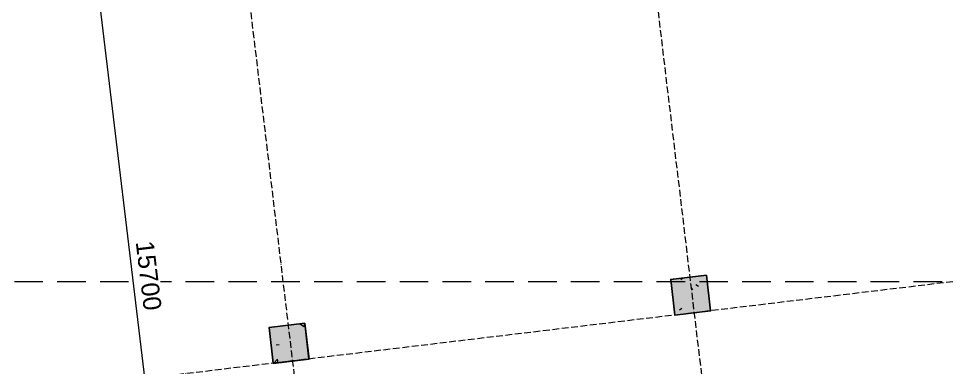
# Model space of a CAD drawing. Header units: millimetres. Extents: x -55734 to 118445, y -16290 to 119028.
# Drawn here: x 62700 to 83343, y 18011 to 25763 of the extents above; entities that cross this region are included whole.
import ezdxf

# ---------------------------------------------------------------- set-up
doc = ezdxf.new("R2010")
doc.units = ezdxf.units.MM
doc.linetypes.add('Grid Line', pattern=[4.2, 3, -0.6, 0, -0.6])
doc.linetypes.add('HIDDEN2', pattern=[4.7625, 3.175, -1.5875])
doc.layers.get('Defpoints').update_dxf_attribs({"color": 230})
for name, color, linetype, lineweight in [('DIM', 1, 'Continuous', 5), ('KI-HIEU-1', 151, 'Continuous', 9), ('NET CAT', 3, 'Continuous', 5), ('NET-CAT', 3, 'Continuous', 15), ('TRUC', 225, 'Continuous', 5), ('X-COT HAM$0$LC.HA', 8, 'Continuous', 9)]:
    doc.layers.add(name, color=color, linetype=linetype, lineweight=lineweight)
doc.styles.add('TA1', font='arial_0.ttf')
doc.dimstyles.new('D_200_KTx2', dxfattribs={"dimtxt": 400, "dimasz": 300, "dimexe": 300, "dimexo": 300, "dimgap": 160, "dimtad": 1, "dimdec": 0, "dimzin": 9, "dimtxsty": 'TA1', "dimblk": 'ARCHTICK', "dimcen": 1, "dimdle": 300, "dimclrd": 256, "dimclre": 256, "dimclrt": 7, "dimadec": 0, "dimazin": 0, "dimtfac": 1, "dimtdec": 0, "dimtix": 1, "dimtmove": 1, "dimatfit": 3, "dimldrblk": 'ARCHTICK', "dimfxl": 0, "dimtolj": 1, "dimtzin": 0, "dimlwd": -1, "dimlwe": -1, "dimarcsym": 0})
pattern_1 = [(50, (0, 0), (1457.472, -127.512), [152.4, -1676.4]), (355, (0, 0), (-281.942, 1528.454), [121.92, -1341.12]), (100.451, (121.5, -10.6), (1175.54, 1400.933), [129.52, -1424.72]), (46.184, (0, 406.4), (2168.632, -336.34), [228.6, -2514.6]), (96.636, (180.7, 378.4), (1899.22, 1979.42), [194.28, -2137.08]), (351.184, (0, 406.4), (1899.24, 1979.4), [182.88, -2011.68]), (21, (203.2, 304.8), (1212.915, -818.121), [152.4, -1676.4]), (326, (203.2, 304.8), (494.417, 1473.504), [121.92, -1341.12]), (71.451, (304.3, 236.6), (1707.337, 655.37), [129.52, -1424.72]), (37.5, (0, 0), (24.7094, 676.4402), [67.056, -1257.808, 67.056, -1294.384, -1346.2]), (37.5, (0, 0), (24.7094, 676.4402), [-2686.304, 67.056, -1279.144]), (7.5, (0, 0), (534.558, 801.444), [67.056, -709.168, 67.056, -1227.328, -513.08]), (7.5, (0, 0), (534.558, 801.444), [-2070.608, 67.056, -446.024]), (327.5, (-453.14, 0), (1084.7275, -45.8312), [67.056, -440.944, 67.056, -1517.904, -2103.12]), (327.5, (-453.14, 0), (1084.7275, -45.8312), [-2092.96, 67.056, -2036.064]), (317.5, (-656.3, 0), (1185.035, 203.414), [67.056, -593.344, 67.056, -985.52, -1493.52]), (317.5, (-656.3, 0), (1185.035, 203.414), [-1712.976, 67.056, -1426.464])]

# ---------------------------------------------------------------- blocks, each defined once
blk = doc.blocks.new('_ArchTick')
at = {"color": 0, "const_width": 0.15}
blk.add_lwpolyline([(-0.5, -0.5), (0.5, 0.5)], dxfattribs=at)
blk = doc.blocks.new('*D68')
at = {"layer": 'Defpoints', "color": 0, "transparency": 16777216}
for p in [(65472, 27978), (49524, 27427), (49883, 24428)]:
    blk.add_point(p, dxfattribs=at)
at = {"layer": 'DIM', "transparency": 16777216}
for p, q in [((65507, 27680), (65706, 26021)), ((49560, 27129), (49919, 24130)), ((65968, 26354), (49586, 24392))]:
    blk.add_line(p, q, dxfattribs=at)
at = {"layer": 'DIM', "transparency": 16777216, "xscale": 300, "yscale": 300, "zscale": 300}
for p, rotation in [((65670, 26319), 6.830649259234036), ((49883, 24428), 186.830649259234)]:
    blk.add_blockref('_ArchTick', p, dxfattribs=dict(at, rotation=rotation))
at = {"layer": 'DIM', "color": 7, "transparency": 16777216, "insert": (57734, 25735), "char_height": 400, "attachment_point": 5, "rotation": 6.8306, "style": 'TA1', "bg_fill": 3, "box_fill_scale": 1.1, "bg_fill_color": 256, "bg_fill_true_color": 13158600, "bg_fill_transparency": 0}
blk.add_mtext('\\A1;15900', dxfattribs=at)
blk = doc.blocks.new('*D69')
at = {"layer": 'Defpoints', "color": 0, "transparency": 16777216}
for p in [(65476, 27942), (67995, 12432), (66166, 12213)]:
    blk.add_point(p, dxfattribs=at)
at = {"layer": 'DIM', "transparency": 16777216}
for p, q in [((64263, 28099), (66202, 11915)), ((65178, 27907), (64001, 27766)), ((67697, 12396), (65869, 12177))]:
    blk.add_line(p, q, dxfattribs=at)
at = {"layer": 'DIM', "transparency": 16777216, "xscale": 300, "yscale": 300, "zscale": 300}
for p, rotation in [((64299, 27802), 96.83064925923405), ((66166, 12213), 276.8306492592341)]:
    blk.add_blockref('_ArchTick', p, dxfattribs=dict(at, rotation=rotation))
at = {"layer": 'DIM', "color": 7, "transparency": 16777216, "insert": (65594, 20051), "char_height": 400, "attachment_point": 5, "rotation": 276.8306, "style": 'TA1', "bg_fill": 3, "box_fill_scale": 1.1, "bg_fill_color": 256, "bg_fill_true_color": 13158600, "bg_fill_transparency": 0}
blk.add_mtext('\\A1;15700', dxfattribs=at)
blk = doc.blocks.new('X-COT HAM$0$20180221 BF$0$Square - Concrete - 800-2072531-IDEA-1st Storey')
at = {"layer": 'X-COT HAM$0$LC.HA'}
blk.add_hatch(color=256, dxfattribs=at).paths.add_polyline_path([(-400, -400), (400, -400), (400, 400), (-400, 400)], flags=0)
at = {"lineweight": 25}
blk.add_lwpolyline([(-400, -400), (400, -400), (400, 400), (-400, 400)], close=True, dxfattribs=at)
blk = doc.blocks.new('ALC1807-ASCENT PLAZA-KET CAU_rvt-1-MẶT BẰNG HẦM 1')
at = {"rotation": 186.830649259234}
for p in [(77653, 19617), (68717, 18547)]:
    blk.add_blockref('X-COT HAM$0$20180221 BF$0$Square - Concrete - 800-2072531-IDEA-1st Storey', p, dxfattribs=at)

msp = doc.modelspace()

# ---------------------------------------------------------------- hatches: boundary and pattern name
at = {"layer": 'NET CAT'}
h = msp.add_hatch(dxfattribs=at)
h.set_pattern_fill('FP_1', color=256, style=0, pattern_type=2)
h.set_pattern_definition(pattern_1)
h.paths.add_polyline_path([(77303.1, 19172.2), (78097.4, 19267.4), (78002.3, 20061.7), (77207.9, 19966.5)], flags=0)
for points in [[(77303.1, 19172.2), (78097.4, 19267.4), (78002.3, 20061.7), (77207.9, 19966.5)], [(68367, 18101.8), (69161.3, 18197), (69066.1, 18991.3), (68271.8, 18896.1)]]:
    msp.add_hatch(color=256, dxfattribs=at).paths.add_polyline_path(points, flags=0)
h = msp.add_hatch(dxfattribs=at)
h.set_pattern_fill('FP_1', color=256, style=0, pattern_type=2)
h.set_pattern_definition(pattern_1)
h.paths.add_polyline_path([(68367, 18101.8), (69161.3, 18197), (69066.1, 18991.3), (68271.8, 18896.1)], flags=0)

# ---------------------------------------------------------------- linework, layer by layer
at = {"layer": 'KI-HIEU-1', "linetype": 'HIDDEN2', "ltscale": 200}
msp.add_line((-24070.5, 19919), (115122.3, 19919), dxfattribs=at)
at = {"layer": 'NET CAT', "lineweight": 13}
for p, q in [((78002.3, 20061.7), (77207.9, 19966.5)), ((78002.3, 20061.7), (77207.9, 19966.5)), ((78097.4, 19267.4), (78002.3, 20061.7)), ((78097.4, 19267.4), (78002.3, 20061.7)), ((77207.9, 19966.5), (77303.1, 19172.2)), ((77207.9, 19966.5), (77303.1, 19172.2)), ((77303.1, 19172.2), (78097.4, 19267.4)), ((77303.1, 19172.2), (78097.4, 19267.4)), ((69066.1, 18991.3), (68271.8, 18896.1)), ((69066.1, 18991.3), (68271.8, 18896.1)), ((68271.8, 18896.1), (68367, 18101.8)), ((68271.8, 18896.1), (68367, 18101.8)), ((69161.3, 18197), (69066.1, 18991.3)), ((69161.3, 18197), (69066.1, 18991.3)), ((68367, 18101.8), (69161.3, 18197)), ((68367, 18101.8), (69161.3, 18197))]:
    msp.add_line(p, q, dxfattribs=at)
at = {"layer": 'TRUC', "linetype": 'Grid Line', "ltscale": 50}
msp.add_line((75102.4, 41153.2), (79069.1, 8030.3), dxfattribs=at)

# ---------------------------------------------------------------- dimensions: what is measured, and where the dimension line sits
at = {"layer": 'DIM'}
dim = msp.add_linear_dim(base=(49883.4, 24427.6), p1=(65471.5, 27977.5), p2=(49524.1, 27426.9), angle=186.83065, dimstyle='D_200_KTx2', override={"dimtfill": 1, "dimarcsym": 2}, dxfattribs=at)
dim.commit()
dim.dimension.update_dxf_attribs({"geometry": '*D68', "text_midpoint": (57733.5, 25734.7)})

# ---------------------------------------------------------------- next in the draw order: dimensions: what is measured, and where the dimension line sits
dim = msp.add_linear_dim(base=(66166.4, 12213), p1=(65475.7, 27942.4), p2=(67995, 12432), angle=96.83065, dimstyle='D_200_KTx2', override={"dimtfill": 1, "dimarcsym": 2}, dxfattribs=at)
dim.commit()
dim.dimension.update_dxf_attribs({"geometry": '*D69', "text_midpoint": (65594.4, 20050.6)})

# ---------------------------------------------------------------- next in the draw order: linework, layer by layer
at = {"layer": 'TRUC', "linetype": 'Grid Line', "ltscale": 50}
for p, q in [((66166.3, 40082.7), (70133, 6959.9)), ((43075.9, 15082.3), (107593.9, 22810.6))]:
    msp.add_line(p, q, dxfattribs=at)

# ---------------------------------------------------------------- next in the draw order: block references
at = {"layer": 'NET-CAT'}
msp.add_blockref('ALC1807-ASCENT PLAZA-KET CAU_rvt-1-MẶT BẰNG HẦM 1', (0, 0), dxfattribs=at)

doc.saveas('drawing.dxf')
